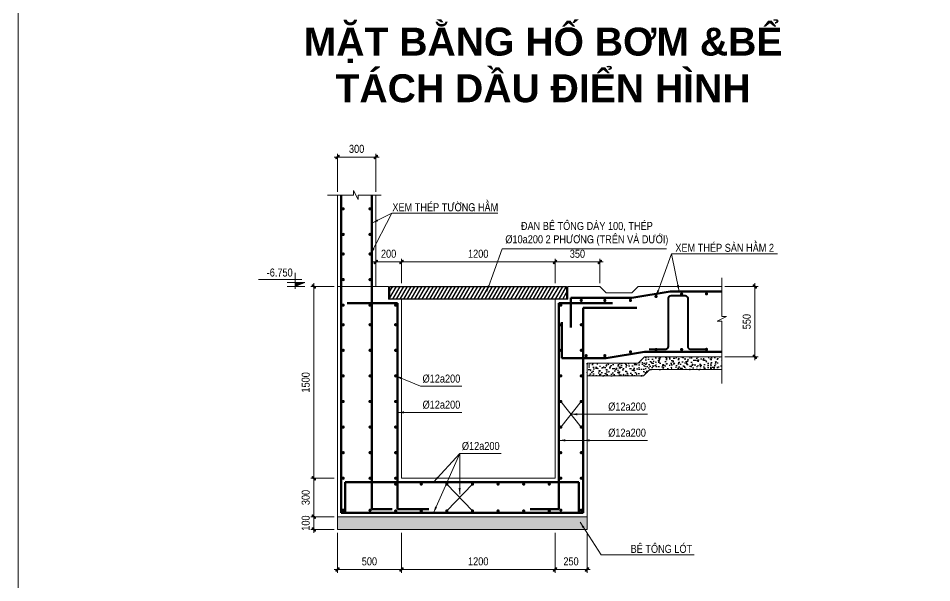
# Model space of a CAD drawing. Header units: millimetres. Extents: x 2356525 to 2927188, y -665534 to -417818.
# Drawn here: x 2618121 to 2675209, y -484846 to -449542 of the extents above; entities that cross this region are included whole.
import ezdxf
from ezdxf.enums import TextEntityAlignment as Align

# ---------------------------------------------------------------- set-up
doc = ezdxf.new("R2010")
doc.units = ezdxf.units.MM
doc.header["$LTSCALE"] = 200
doc.header["$MEASUREMENT"] = 0
doc.linetypes.add('HIDDEN', pattern=[0.375, 0.25, -0.125])
doc.layers.get('0').update_dxf_attribs({"lineweight": 9})
doc.layers.get('Defpoints').update_dxf_attribs({"color": 10, "lineweight": 0})
doc.layers.add('8', color=8, linetype='Continuous')
for name, color, linetype, lineweight in [('CDAI', 21, 'Continuous', 40), ('CHUTO', 51, 'Continuous', 15), ('CTHEP', 50, 'Continuous', 50), ('DBAO', 90, 'Continuous', 13), ('DGIONG', 130, 'Continuous', 13), ('HATCH', 154, 'Continuous', 9), ('KTH', 154, 'Continuous', 9), ('Net khuat', 8, 'HIDDEN', 13), ('STICK', 1, 'Continuous', 9), ('TEXT', 7, 'Continuous', 15)]:
    doc.layers.add(name, color=color, linetype=linetype, lineweight=lineweight)
doc.styles.add('ArialB', font='arialbd.ttf')
doc.styles.add('Star-HelCon', font='')
doc.styles.add('TTP-HelCon', font='')
doc.styles.get('Star-HelCon').set_extended_font_data('VNI-Helve-Condense')
doc.styles.get('TTP-HelCon').set_extended_font_data('VNI-Helve-Condense')
doc.dimstyles.new('TTP-100', dxfattribs={"dimscale": 100, "dimtxt": 2.5, "dimasz": 1, "dimexe": 1, "dimexo": 0, "dimgap": 0.09, "dimtad": 0, "dimdec": 4, "dimrnd": 1, "dimdsep": 46, "dimtxsty": 'TTP-HelCon', "dimblk": 'Stick', "dimcen": 0.09, "dimdle": 1.5, "dimclrd": 256, "dimclre": 256, "dimclrt": 7, "dimadec": 0, "dimazin": 0, "dimtfac": 1, "dimtdec": 4, "dimtix": 1, "dimtmove": 0, "dimatfit": 3, "dimfxl": 1, "dimtvp": 1, "dimtolj": 1, "dimtzin": 0, "dimlwd": -1, "dimlwe": -1, "dimarcsym": 1})
doc.dimstyles.new('TTP-25', dxfattribs={"dimscale": 25, "dimtxt": 2.5, "dimasz": 1, "dimexe": 1, "dimexo": 1, "dimgap": 0.09, "dimtad": 0, "dimdec": 4, "dimrnd": 1, "dimzin": 9, "dimdsep": 46, "dimtxsty": 'TTP-HelCon', "dimblk": 'Stick', "dimcen": 0.09, "dimdle": 1.5, "dimclrd": 256, "dimclre": 256, "dimclrt": 7, "dimadec": 0, "dimazin": 0, "dimtfac": 1, "dimtdec": 4, "dimtmove": 0, "dimatfit": 3, "dimldrblk": 'ARCHTICK', "dimfxl": 1, "dimtvp": 1, "dimtolj": 1, "dimtzin": 0, "dimarcsym": 0})

# ---------------------------------------------------------------- blocks, each defined once
blk = doc.blocks.new('Stick')
at = {"layer": 'STICK'}
h = blk.add_hatch(color=256, dxfattribs=at)
edge = h.paths.add_edge_path()
edge.add_line((0.3, 0.5), (-0.5, -0.3))
edge.add_arc((-0.4, -0.4), 0.141, 135, 315)
edge.add_line((-0.3, -0.5), (0.5, 0.3))
edge.add_arc((0.4, 0.4), 0.141, 315, 495)
blk.add_line((1, 0), (-1, 0), dxfattribs=at)
blk.add_lwpolyline([(0.3, 0.5), (-0.5, -0.3, 1), (-0.3, -0.5), (0.5, 0.3, 1), (0.3, 0.5, 1)], format="xyb", dxfattribs=at)
blk = doc.blocks.new('*D106')
at = {"layer": 'Defpoints', "color": 0, "ltscale": 500, "transparency": 16777216}
for p in [(45, 2117.3), (-255, 1820.5), (45, 1820.5)]:
    blk.add_point(p, dxfattribs=at)
at = {"layer": 'KTH', "lineweight": -2, "ltscale": 500, "transparency": 16777216}
for p, q in [((-255, 1845.5), (-255, 2142.3)), ((45, 1845.5), (45, 2142.3)), ((-230, 2117.3), (20, 2117.3))]:
    blk.add_line(p, q, dxfattribs=at)
at = {"layer": 'KTH', "lineweight": -2, "ltscale": 500, "transparency": 16777216, "xscale": 25, "yscale": 25, "zscale": 25, "rotation": 180}
blk.add_blockref('Stick', (-255, 2117.3), dxfattribs=at)
at = {"layer": 'KTH', "lineweight": -2, "ltscale": 500, "transparency": 16777216, "xscale": 25, "yscale": 25, "zscale": 25}
blk.add_blockref('Stick', (45, 2117.3), dxfattribs=at)
at = {"layer": 'KTH', "color": 7, "ltscale": 500, "transparency": 16777216, "insert": (-105, 2181.1), "char_height": 62.5, "attachment_point": 5, "style": 'TTP-HelCon'}
blk.add_mtext('\\A1;300', dxfattribs=at)
blk = doc.blocks.new('_ArchTick')
at = {"color": 0, "linetype": 'ByBlock', "const_width": 0.15}
blk.add_lwpolyline([(-0.5, -0.5), (0.5, 0.5)], dxfattribs=at)
blk = doc.blocks.new('*D107')
at = {"layer": 'Defpoints', "color": 0, "ltscale": 500, "transparency": 16777216}
for p in [(2746.9, 1105.6), (3006.6, 1105.6), (2746.9, 555.6)]:
    blk.add_point(p, dxfattribs=at)
at = {"layer": 'KTH', "lineweight": -2, "ltscale": 500, "transparency": 16777216}
for p, q in [((2771.9, 1105.6), (3031.6, 1105.6)), ((3006.6, 580.6), (3006.6, 1080.6)), ((2771.9, 555.6), (3031.6, 555.6))]:
    blk.add_line(p, q, dxfattribs=at)
at = {"layer": 'KTH', "lineweight": -2, "ltscale": 500, "transparency": 16777216, "xscale": 25, "yscale": 25, "zscale": 25}
for p, rotation in [((3006.6, 1105.6), 90), ((3006.6, 555.6), 270)]:
    blk.add_blockref('Stick', p, dxfattribs=dict(at, rotation=rotation))
at = {"layer": 'KTH', "color": 7, "ltscale": 500, "transparency": 16777216, "insert": (2942.8, 830.6), "char_height": 62.5, "attachment_point": 5, "rotation": 90, "style": 'TTP-HelCon'}
blk.add_mtext('\\A1;550', dxfattribs=at)
blk = doc.blocks.new('*D108')
at = {"layer": 'Defpoints', "color": 0, "ltscale": 500, "transparency": 16777216}
for p in [(-438.8, -694.4), (-255, -694.4), (-255, -794.4)]:
    blk.add_point(p, dxfattribs=at)
at = {"layer": 'KTH', "lineweight": -2, "ltscale": 500, "transparency": 16777216}
for p, q in [((-280, -694.4), (-463.8, -694.4)), ((-438.8, -769.4), (-438.8, -719.4)), ((-280, -794.4), (-463.8, -794.4))]:
    blk.add_line(p, q, dxfattribs=at)
at = {"layer": 'KTH', "lineweight": -2, "ltscale": 500, "transparency": 16777216, "xscale": 25, "yscale": 25, "zscale": 25}
for p, rotation in [((-438.8, -694.4), 90), ((-438.8, -794.4), 270)]:
    blk.add_blockref('Stick', p, dxfattribs=dict(at, rotation=rotation))
at = {"layer": 'KTH', "color": 7, "ltscale": 500, "transparency": 16777216, "insert": (-502.7, -744.4), "char_height": 62.5, "attachment_point": 5, "rotation": 90, "style": 'TTP-HelCon'}
blk.add_mtext('\\A1;100', dxfattribs=at)
blk = doc.blocks.new('*D109')
at = {"layer": 'Defpoints', "color": 0, "ltscale": 500, "transparency": 16777216}
for p in [(-438.8, -394.4), (-255, -394.4), (-255, -694.4)]:
    blk.add_point(p, dxfattribs=at)
at = {"layer": 'KTH', "lineweight": -2, "ltscale": 500, "transparency": 16777216}
for p, q in [((-280, -394.4), (-463.8, -394.4)), ((-438.8, -669.4), (-438.8, -419.4)), ((-280, -694.4), (-463.8, -694.4))]:
    blk.add_line(p, q, dxfattribs=at)
at = {"layer": 'KTH', "lineweight": -2, "ltscale": 500, "transparency": 16777216, "xscale": 25, "yscale": 25, "zscale": 25}
for p, rotation in [((-438.8, -394.4), 90), ((-438.8, -694.4), 270)]:
    blk.add_blockref('Stick', p, dxfattribs=dict(at, rotation=rotation))
at = {"layer": 'KTH', "color": 7, "ltscale": 500, "transparency": 16777216, "insert": (-502.7, -544.4), "char_height": 62.5, "attachment_point": 5, "rotation": 90, "style": 'TTP-HelCon'}
blk.add_mtext('\\A1;300', dxfattribs=at)
blk = doc.blocks.new('*D110')
at = {"layer": 'Defpoints', "color": 0, "ltscale": 500, "transparency": 16777216}
for p in [(-438.8, 1105.6), (-255, 1105.6), (-255, -394.4)]:
    blk.add_point(p, dxfattribs=at)
at = {"layer": 'KTH', "lineweight": -2, "ltscale": 500, "transparency": 16777216}
for p, q in [((-280, 1105.6), (-463.8, 1105.6)), ((-438.8, -369.4), (-438.8, 1080.6)), ((-280, -394.4), (-463.8, -394.4))]:
    blk.add_line(p, q, dxfattribs=at)
at = {"layer": 'KTH', "lineweight": -2, "ltscale": 500, "transparency": 16777216, "xscale": 25, "yscale": 25, "zscale": 25}
for p, rotation in [((-438.8, 1105.6), 90), ((-438.8, -394.4), 270)]:
    blk.add_blockref('Stick', p, dxfattribs=dict(at, rotation=rotation))
at = {"layer": 'KTH', "color": 7, "ltscale": 500, "transparency": 16777216, "insert": (-502.7, 355.6), "char_height": 62.5, "attachment_point": 5, "rotation": 90, "style": 'TTP-HelCon'}
blk.add_mtext('\\A1;1500', dxfattribs=at)
blk = doc.blocks.new('*D111')
at = {"layer": 'Defpoints', "color": 0, "ltscale": 500, "transparency": 16777216}
for p in [(245, 1297.1), (45, 1105.6), (245, 1105.6)]:
    blk.add_point(p, dxfattribs=at)
at = {"layer": 'KTH', "lineweight": -2, "ltscale": 500, "transparency": 16777216}
for p, q in [((45, 1130.6), (45, 1322.1)), ((70, 1297.1), (220, 1297.1)), ((245, 1130.6), (245, 1322.1))]:
    blk.add_line(p, q, dxfattribs=at)
at = {"layer": 'KTH', "lineweight": -2, "ltscale": 500, "transparency": 16777216, "xscale": 25, "yscale": 25, "zscale": 25, "rotation": 180}
blk.add_blockref('Stick', (45, 1297.1), dxfattribs=at)
at = {"layer": 'KTH', "lineweight": -2, "ltscale": 500, "transparency": 16777216, "xscale": 25, "yscale": 25, "zscale": 25}
blk.add_blockref('Stick', (245, 1297.1), dxfattribs=at)
at = {"layer": 'KTH', "color": 7, "ltscale": 500, "transparency": 16777216, "insert": (145, 1360.9), "char_height": 62.5, "attachment_point": 5, "style": 'TTP-HelCon'}
blk.add_mtext('\\A1;200', dxfattribs=at)
blk = doc.blocks.new('*D112')
at = {"layer": 'Defpoints', "color": 0, "ltscale": 500, "transparency": 16777216}
for p in [(1445, 1297.1), (245, 1105.6), (1445, 1105.6)]:
    blk.add_point(p, dxfattribs=at)
at = {"layer": 'KTH', "lineweight": -2, "ltscale": 500, "transparency": 16777216}
for p, q in [((245, 1130.6), (245, 1322.1)), ((270, 1297.1), (1420, 1297.1)), ((1445, 1130.6), (1445, 1322.1))]:
    blk.add_line(p, q, dxfattribs=at)
at = {"layer": 'KTH', "lineweight": -2, "ltscale": 500, "transparency": 16777216, "xscale": 25, "yscale": 25, "zscale": 25, "rotation": 180}
blk.add_blockref('Stick', (245, 1297.1), dxfattribs=at)
at = {"layer": 'KTH', "lineweight": -2, "ltscale": 500, "transparency": 16777216, "xscale": 25, "yscale": 25, "zscale": 25}
blk.add_blockref('Stick', (1445, 1297.1), dxfattribs=at)
at = {"layer": 'KTH', "color": 7, "ltscale": 500, "transparency": 16777216, "insert": (845, 1360.9), "char_height": 62.5, "attachment_point": 5, "style": 'TTP-HelCon'}
blk.add_mtext('\\A1;1200', dxfattribs=at)
blk = doc.blocks.new('*D113')
at = {"layer": 'Defpoints', "color": 0, "ltscale": 500, "transparency": 16777216}
for p in [(1795, 1297.1), (1445, 1105.6), (1795, 1105.6)]:
    blk.add_point(p, dxfattribs=at)
at = {"layer": 'KTH', "lineweight": -2, "ltscale": 500, "transparency": 16777216}
for p, q in [((1445, 1130.6), (1445, 1322.1)), ((1470, 1297.1), (1770, 1297.1)), ((1795, 1130.6), (1795, 1322.1))]:
    blk.add_line(p, q, dxfattribs=at)
at = {"layer": 'KTH', "lineweight": -2, "ltscale": 500, "transparency": 16777216, "xscale": 25, "yscale": 25, "zscale": 25, "rotation": 180}
blk.add_blockref('Stick', (1445, 1297.1), dxfattribs=at)
at = {"layer": 'KTH', "lineweight": -2, "ltscale": 500, "transparency": 16777216, "xscale": 25, "yscale": 25, "zscale": 25}
blk.add_blockref('Stick', (1795, 1297.1), dxfattribs=at)
at = {"layer": 'KTH', "color": 7, "ltscale": 500, "transparency": 16777216, "insert": (1620, 1360.9), "char_height": 62.5, "attachment_point": 5, "style": 'TTP-HelCon'}
blk.add_mtext('\\A1;350', dxfattribs=at)
blk = doc.blocks.new('*D114')
at = {"layer": 'Defpoints', "color": 0, "ltscale": 500, "transparency": 16777216}
for p in [(-255, -794.4), (245, -794.4), (245, -1107.8)]:
    blk.add_point(p, dxfattribs=at)
at = {"layer": 'KTH', "lineweight": -2, "ltscale": 500, "transparency": 16777216}
for p, q in [((-255, -819.4), (-255, -1132.8)), ((245, -819.4), (245, -1132.8)), ((-230, -1107.8), (220, -1107.8))]:
    blk.add_line(p, q, dxfattribs=at)
at = {"layer": 'KTH', "lineweight": -2, "ltscale": 500, "transparency": 16777216, "xscale": 25, "yscale": 25, "zscale": 25, "rotation": 180}
blk.add_blockref('Stick', (-255, -1107.8), dxfattribs=at)
at = {"layer": 'KTH', "lineweight": -2, "ltscale": 500, "transparency": 16777216, "xscale": 25, "yscale": 25, "zscale": 25}
blk.add_blockref('Stick', (245, -1107.8), dxfattribs=at)
at = {"layer": 'KTH', "color": 7, "ltscale": 500, "transparency": 16777216, "insert": (-5, -1043.9), "char_height": 62.5, "attachment_point": 5, "style": 'TTP-HelCon'}
blk.add_mtext('\\A1;500', dxfattribs=at)
blk = doc.blocks.new('*D115')
at = {"layer": 'Defpoints', "color": 0, "ltscale": 500, "transparency": 16777216}
for p in [(245, -794.4), (1445, -794.4), (1445, -1107.8)]:
    blk.add_point(p, dxfattribs=at)
at = {"layer": 'KTH', "lineweight": -2, "ltscale": 500, "transparency": 16777216}
for p, q in [((245, -819.4), (245, -1132.8)), ((1445, -819.4), (1445, -1132.8)), ((270, -1107.8), (1420, -1107.8))]:
    blk.add_line(p, q, dxfattribs=at)
at = {"layer": 'KTH', "lineweight": -2, "ltscale": 500, "transparency": 16777216, "xscale": 25, "yscale": 25, "zscale": 25, "rotation": 180}
blk.add_blockref('Stick', (245, -1107.8), dxfattribs=at)
at = {"layer": 'KTH', "lineweight": -2, "ltscale": 500, "transparency": 16777216, "xscale": 25, "yscale": 25, "zscale": 25}
blk.add_blockref('Stick', (1445, -1107.8), dxfattribs=at)
at = {"layer": 'KTH', "color": 7, "ltscale": 500, "transparency": 16777216, "insert": (845, -1043.9), "char_height": 62.5, "attachment_point": 5, "style": 'TTP-HelCon'}
blk.add_mtext('\\A1;1200', dxfattribs=at)
blk = doc.blocks.new('*D116')
at = {"layer": 'Defpoints', "color": 0, "ltscale": 500, "transparency": 16777216}
for p in [(1445, -794.4), (1695, -794.4), (1695, -1107.8)]:
    blk.add_point(p, dxfattribs=at)
at = {"layer": 'KTH', "lineweight": -2, "ltscale": 500, "transparency": 16777216}
for p, q in [((1445, -819.4), (1445, -1132.8)), ((1695, -819.4), (1695, -1132.8)), ((1470, -1107.8), (1670, -1107.8))]:
    blk.add_line(p, q, dxfattribs=at)
at = {"layer": 'KTH', "lineweight": -2, "ltscale": 500, "transparency": 16777216, "xscale": 25, "yscale": 25, "zscale": 25, "rotation": 180}
blk.add_blockref('Stick', (1445, -1107.8), dxfattribs=at)
at = {"layer": 'KTH', "lineweight": -2, "ltscale": 500, "transparency": 16777216, "xscale": 25, "yscale": 25, "zscale": 25}
blk.add_blockref('Stick', (1695, -1107.8), dxfattribs=at)
at = {"layer": 'KTH', "color": 7, "ltscale": 500, "transparency": 16777216, "insert": (1570, -1043.9), "char_height": 62.5, "attachment_point": 5, "style": 'TTP-HelCon'}
blk.add_mtext('\\A1;250', dxfattribs=at)
blk = doc.blocks.new('CODE')
at = {"layer": 'DBAO'}
for p, q in [((-62.5, -20), (-62.5, 105)), ((-62.5, 0), (-137.5, 30)), ((-137.5, 30), (0, 30)), ((-137.5, 0), (0, 0)), ((-112.5, 55), (223.6, 55))]:
    blk.add_line(p, q, dxfattribs=at)
at = {"layer": 'HATCH', "color": 1}
blk.add_solid([(-62.5, 0), (-137.5, 30), (-62.5, 30)], dxfattribs=at)
blk = doc.blocks.new('SDFFDFGG')
at = {"layer": '8'}
h = blk.add_hatch(dxfattribs=at)
h.set_pattern_fill('ANSI31', color=256, scale=200, angle=15)
h.set_pattern_definition([(60, (-2647151.501, 458153.317), (-21.6506351, 12.5), [])])
h.paths.add_polyline_path([(155.03319, 1105.61016), (1535.03319, 1105.61016), (1535.03319, 1005.98101), (155.03319, 1005.98101)])
h = blk.add_hatch(dxfattribs=at)
h.set_pattern_fill('AR-CONC', color=256, scale=10)
h.set_pattern_definition([(50, (-2659787.21, 541575.524), (71.7260183, -6.2752135), [7.5, -82.5]), (355, (-2659787.21, 541575.524), (-13.8751334, 75.2192134), [6, -66]), (100.4514445, (-2659781.23, 541575), (57.8508847, 68.9439991), [6.3740192, -70.1142112]), (46.1842, (-2659787.21, 541595.52), (106.724133, -16.551928), [11.25, -123.75]), (96.6356355, (-2659778.31, 541594.14), (93.4661946, 97.41186), [9.561034, -105.171376]), (351.184164, (-2659787.21, 541595.52), (93.4661945, 97.41186), [9, -99]), (21, (-2659777.21, 541590.524), (59.6907052, -40.2618891), [7.5, -82.5]), (326, (-2659777.21, 541590.524), (24.3315332, 72.5150045), [6, -66]), (71.4514447, (-2659772.234, 541587.17), (84.0222377, 32.2531153), [6.374019, -70.1142112]), (37.5, (-2659787.209, 541575.524), (1.21598553, 33.28938538), [0, -65.2, 0, -67, 0, -66.25]), (7.5, (-2659787.21, 541575.524), (26.30695374, 39.4411712), [0, -38.2, 0, -63.7, 0, -25.25]), (327.5, (-2659809.509, 541575.524), (53.38224362, -2.25548717), [0, -25, 0, -78, 0, -103.5]), (317.5, (-2659819.51, 541575.524), (58.3186169, 10.0104982), [0, -32.5, 0, -51.8, 0, -73.5])])
h.paths.add_polyline_path([(2746.94044, 555.61016), (2145.06097, 555.61016), (2095.06097, 505.61016), (1695.03319, 505.61016), (1695.03319, 405.61016), (2136.48233, 405.61016), (2186.48233, 455.61016), (2746.94044, 455.61016)])
h = blk.add_hatch(dxfattribs=at)
h.set_pattern_fill('AR-CONC', color=256, scale=10)
h.set_pattern_definition([(50, (-2605769.56, 473969.825), (71.7260183, -6.2752135), [7.5, -82.5]), (355, (-2605769.56, 473969.825), (-13.8751334, 75.2192134), [6, -66]), (100.4514445, (-2605763.586, 473969.3), (57.8508847, 68.9439991), [6.3740192, -70.1142112]), (46.1842, (-2605769.56, 473989.825), (106.724133, -16.551928), [11.25, -123.75]), (96.6356355, (-2605760.67, 473988.45), (93.4661946, 97.41186), [9.561034, -105.171376]), (351.184164, (-2605769.56, 473989.82), (93.4661945, 97.41186), [9, -99]), (21, (-2605759.56, 473984.825), (59.6907052, -40.2618891), [7.5, -82.5]), (326, (-2605759.56, 473984.825), (24.3315332, 72.5150045), [6, -66]), (71.4514447, (-2605754.59, 473981.47), (84.0222377, 32.2531153), [6.374019, -70.1142112]), (37.5, (-2605769.563, 473969.825), (1.21598553, 33.28938538), [0, -65.2, 0, -67, 0, -66.25]), (7.5, (-2605769.563, 473969.825), (26.30695374, 39.4411712), [0, -38.2, 0, -63.7, 0, -25.25]), (327.5, (-2605791.863, 473969.825), (53.38224362, -2.25548717), [0, -25, 0, -78, 0, -103.5]), (317.5, (-2605801.863, 473969.825), (58.3186169, 10.0104982), [0, -32.5, 0, -51.8, 0, -73.5])])
h.paths.add_polyline_path([(1695.03319, -694.38984), (-254.96029, -694.38984), (-254.96029, -794.38984), (1695.03319, -794.38984)])
blk.add_lwpolyline([(155.03319, 1105.61016), (1535.03319, 1105.61016), (1535.03319, 1005.98101), (155.03319, 1005.98101)], close=True, dxfattribs=at)
at = {"layer": 'CDAI'}
blk.add_lwpolyline([(2181.57581, 616.20057), (2311.40648, 616.20057, 0.4142135624), (2331.40648, 636.20057), (2331.40648, 1013.78092, -0.4142135624), (2351.40648, 1033.78092), (2461.40648, 1033.78092, -0.4142135624), (2481.40648, 1013.78092), (2481.40648, 636.20057, 0.4142135624), (2501.40648, 616.20057), (2631.22836, 616.20057)], format="xyb", dxfattribs=at)
at = {"layer": 'CTHEP'}
for p, q in [((-224.96037, -664.38984), (-224.96681, 1820.48312)), ((15.03971, -634.38984), (15.03319, 1820.48276)), ((1567.53923, 1015.61016), (1567.5401, 785.59634)), ((1567.53923, 1015.61016), (2045.03319, 1015.61016)), ((2045.03319, 1015.61016), (2345.02631, 1065.60901)), ((2345.02631, 1065.60901), (2746.94044, 1065.60716)), ((-177.64898, 975.98101), (215.03319, 975.98101)), ((215.03319, 975.98101), (215.03319, -634.38984)), ((1475.03319, -634.38984), (1475.03319, 975.98101)), ((1894.69418, 975.98101), (1475.03319, 975.98101)), ((1665.03319, -664.38984), (1665.03319, 938.33979)), ((2084.69418, 938.33979), (1665.03319, 938.33979)), ((1498.52477, 825.59619), (1498.52583, 545.58237)), ((1845.03319, 545.58237), (2145.03319, 595.58237)), ((2145.03319, 595.58237), (2746.94044, 595.58237)), ((1498.52583, 545.58237), (1845.03319, 545.58237)), ((-194.96087, -424.38984), (-194.96156, -653.1997)), ((-194.96087, -424.38984), (1630.04943, -424.38984)), ((1630.04943, -424.38984), (1630.05012, -653.1997)), ((15.03971, -634.38984), (173.69287, -634.38984)), ((215.03319, -634.38984), (459.8617, -634.38984)), ((1475.03319, -634.38984), (1251.45641, -634.38984)), ((-224.96037, -664.38984), (1665.03319, -664.38984))]:
    blk.add_line(p, q, dxfattribs=at)
at = {"layer": 'CTHEP', "const_width": 12.5}
for points in [[(-203.30515, 1712.35052, -1), (-215.80515, 1712.35052, -1)], [(-6.62847, 1712.35052, 1), (5.87153, 1712.35052, 1)], [(-203.30515, 1512.35052, 1), (-215.80515, 1512.35052, 1)], [(-6.62847, 1512.35052, -1), (5.87153, 1512.35052, -1)], [(-203.49438, 1359.30026, -1), (-215.99438, 1359.30026, -1)], [(-6.43923, 1359.30026, 1), (6.06077, 1359.30026, 1)], [(-203.49438, 1159.30026, -1), (-215.99438, 1159.30026, -1)], [(-6.43923, 1159.30026, 1), (6.06077, 1159.30026, 1)], [(1643.56663, 996.56456, -1), (1656.06663, 996.56456, -1)], [(1827.86707, 996.56456, -1), (1840.36707, 996.56456, -1)], [(2027.86707, 996.56456, -1), (2040.36707, 996.56456, -1)], [(2227.86707, 1027.38304, -1), (2240.36707, 1027.38304, -1)], [(2427.86707, 1046.56456, -1), (2440.36707, 1046.56456, -1)], [(2621.77009, 1047.93913, -1), (2634.27009, 1047.93913, -1)], [(-203.49438, 959.30026, 1), (-215.99438, 959.30026, 1)], [(-6.43923, 959.30026, -1), (6.06077, 959.30026, -1)], [(193.55781, 959.30026, -1), (206.05781, 959.30026, -1)], [(1496.49976, 959.30476, 1), (1483.99976, 959.30476, 1)], [(-203.68362, 806.25, -1), (-216.18362, 806.25, -1)], [(-6.25, 806.25, 1), (6.25, 806.25, 1)], [(193.74705, 806.25, 1), (206.24705, 806.25, 1)], [(1496.31052, 806.2545, -1), (1483.81052, 806.2545, -1)], [(1643.75586, 806.2545, 1), (1656.25586, 806.2545, 1)], [(-203.68362, 606.25, -1), (-216.18362, 606.25, -1)], [(-6.25, 606.25, 1), (6.25, 606.25, 1)], [(193.74705, 606.25, 1), (206.24705, 606.25, 1)], [(1496.31052, 606.2545, -1), (1483.81052, 606.2545, -1)], [(1643.75586, 606.2545, 1), (1656.25586, 606.2545, 1)], [(1681.60383, 564.57175, 1), (1694.10383, 564.57175, 1)], [(1827.86707, 564.57175, 1), (1840.36707, 564.57175, 1)], [(2027.86707, 594.64806, 1), (2040.36707, 594.64806, 1)], [(2227.86707, 612.45004, 1), (2240.36707, 612.45004, 1)], [(2427.86707, 612.45004, 1), (2440.36707, 612.45004, 1)], [(2621.77009, 613.8246, 1), (2634.27009, 613.8246, 1)], [(-203.68362, 406.25, -1), (-216.18362, 406.25, -1)], [(-6.25, 406.25, 1), (6.25, 406.25, 1)], [(193.74705, 406.25, 1), (206.24705, 406.25, 1)], [(1496.31052, 406.2545, -1), (1483.81052, 406.2545, -1)], [(1643.75586, 406.2545, 1), (1656.25586, 406.2545, 1)], [(-203.68362, 206.25, -1), (-216.18362, 206.25, -1)], [(-6.25, 206.25, 1), (6.25, 206.25, 1)], [(193.74705, 206.25, 1), (206.24705, 206.25, 1)], [(1496.31052, 206.2545, -1), (1483.81052, 206.2545, -1)], [(1643.75586, 206.2545, 1), (1656.25586, 206.2545, 1)], [(-203.68362, 6.25, -1), (-216.18362, 6.25, -1)], [(-6.25, 6.25, 1), (6.25, 6.25, 1)], [(193.74705, 6.25, 1), (206.24705, 6.25, 1)], [(1496.31052, 6.2545, -1), (1483.81052, 6.2545, -1)], [(1643.75586, 6.2545, 1), (1656.25586, 6.2545, 1)], [(-203.68362, -193.75, -1), (-216.18362, -193.75, -1)], [(-6.25, -193.75, 1), (6.25, -193.75, 1)], [(193.74705, -193.75, 1), (206.24705, -193.75, 1)], [(1496.31052, -193.7455, -1), (1483.81052, -193.7455, -1)], [(1643.75586, -193.7455, 1), (1656.25586, -193.7455, 1)], [(-203.68362, -393.75, -1), (-216.18362, -393.75, -1)], [(-6.25, -393.75, 1), (6.25, -393.75, 1)], [(193.74705, -393.75, 1), (206.24705, -393.75, 1)], [(200.10127, -445.66717, -1), (200.10127, -433.16717, -1)], [(400.10127, -445.66717, -1), (400.10127, -433.16717, -1)], [(600.10127, -445.66717, -1), (600.10127, -433.16717, -1)], [(800.10127, -445.66717, -1), (800.10127, -433.16717, -1)], [(1000.10127, -445.66717, -1), (1000.10127, -433.16717, -1)], [(1200.10127, -445.66717, -1), (1200.10127, -433.16717, -1)], [(1400.10127, -445.66717, -1), (1400.10127, -433.16717, -1)], [(1496.31052, -393.7455, -1), (1483.81052, -393.7455, -1)], [(1643.75586, -393.7455, 1), (1656.25586, -393.7455, 1)], [(-203.68362, -643.75, -1), (-216.18362, -643.75, -1)], [(-6.25, -643.75, 1), (6.25, -643.75, 1)], [(200.10127, -643.11251, 1), (200.10127, -655.61251, 1)], [(400.10127, -643.11251, 1), (400.10127, -655.61251, 1)], [(600.10127, -643.11251, 1), (600.10127, -655.61251, 1)], [(800.10127, -643.11251, 1), (800.10127, -655.61251, 1)], [(1000.10127, -643.11251, 1), (1000.10127, -655.61251, 1)], [(1200.10127, -643.11251, 1), (1200.10127, -655.61251, 1)], [(1400.10127, -643.11251, 1), (1400.10127, -655.61251, 1)], [(1496.31052, -643.7455, -1), (1483.81052, -643.7455, -1)], [(1643.75586, -643.7455, 1), (1656.25586, -643.7455, 1)]]:
    blk.add_lwpolyline(points, format="xyb", close=True, dxfattribs=at)
at = {"layer": 'DBAO'}
for p, q in [((-254.96029, -694.38984), (-254.96681, 1820.48304)), ((45.03971, 1105.61016), (45.03319, 1820.48304)), ((1795.03319, 1105.61016), (1845.03319, 1055.61016)), ((2045.03319, 1055.61016), (2095.03319, 1105.61016)), ((-254.96029, 860.66251), (-254.96029, -694.38984)), ((1695.03319, -694.38984), (1695.03319, 505.61016)), ((1695.03319, 505.61016), (2095.06097, 505.61016)), ((2095.06097, 505.61016), (2145.06097, 555.61016)), ((-254.96029, -694.38984), (1695.03319, -694.38984))]:
    blk.add_line(p, q, dxfattribs=at)
for points in [[(45.03971, 1105.61016), (145.03319, 1105.61016), (145.03319, 1005.98101), (245.03319, 1005.98101)], [(155.03319, 1105.61016), (245.03319, 1105.61016)], [(1445.03319, 1105.61016), (1535.03319, 1105.61016)], [(1445.03319, 1005.98101), (1545.03319, 1005.98101), (1545.03319, 1105.61016)], [(1545.03319, 1105.61016), (1795.03319, 1105.61016)], [(2095.03319, 1105.61016), (2746.94044, 1105.61016)], [(245.03319, 1005.98101), (245.03319, -394.38984), (1445.03319, -394.38984), (1445.03319, 1005.98101)], [(1845.03319, 1055.61016), (2045.03319, 1055.61016)], [(2145.06097, 555.61016), (2746.94044, 555.61016)]]:
    blk.add_lwpolyline(points, dxfattribs=at)
at = {"layer": 'DGIONG'}
for p, q in [((2136.48233, 405.61016), (2186.48233, 455.61016)), ((2186.48233, 455.61016), (2746.94044, 455.61016)), ((1695.03319, 405.61016), (2136.48233, 405.61016)), ((1490.06052, 206.2545), (1650.00586, 6.2545)), ((1650.00586, 206.2545), (1490.06052, 6.2545)), ((600.10127, -439.41717), (800.10127, -649.36251)), ((800.10127, -439.41717), (600.10127, -649.36251)), ((-254.96029, -794.38984), (-254.96029, -694.38984)), ((1695.03319, -794.38984), (1695.03319, -694.38984)), ((-254.96029, -794.38984), (1695.03319, -794.38984))]:
    blk.add_line(p, q, dxfattribs=at)
at = {"layer": 'KTH'}
for points in [[(-332.47751, 1820.48304), (-128.6768, 1820.48304), (-128.6768, 1856.9138), (-92.24604, 1784.05227), (-92.24604, 1820.48304), (85.97063, 1820.48304)], [(2746.94044, 1173.60829), (2746.94044, 871.60788), (2783.3712, 871.60788), (2710.50967, 835.17711), (2746.94044, 835.17711), (2746.94044, 347.90314)]]:
    blk.add_lwpolyline(points, dxfattribs=at)
at = {"layer": 'Net khuat', "ltscale": 250}
blk.add_line((45.04721, 1106.10875), (-254.95279, 1106.10875), dxfattribs=at)
at = {"layer": 'KTH', "linetype": 'Continuous', "xscale": -1}
blk.add_blockref('CODE', (-646.73665, 1106.10875), dxfattribs=at)
at = {"layer": 'TEXT', "style": 'Star-HelCon'}
for s, p in [('XEM THEÙP TÖÔØNG HAÀM', (587.61768, 1738.13232)), ('XEM THEÙP SAØN HAÀM 2', (2770.39688, 1421.23474)), ('Þ12a200', (557.57212, 385.39829)), ('Þ12a200', (557.57212, 181.50886)), ('Þ12a200', (2007.57212, 166.53611)), ('Þ12a200', (2007.57212, -37.35331)), ('Þ12a200', (864.65163, -141.32079)), ('BEÂ TOÂNG LOÙT', (2275.85334, -937.79846))]:
    blk.add_text(s, height=62.5, dxfattribs=at).set_placement(p, align=Align.MIDDLE)
at = {"layer": 'TEXT', "style": 'TTP-HelCon'}
blk.add_text('-6.750', height=62.5, dxfattribs=at).set_placement((-604.46998, 1183.10375), align=Align.RIGHT)
at = {"layer": 'TEXT', "insert": (1693.56733, 1609.78094), "char_height": 62.5, "width": 1315.1494474, "attachment_point": 2, "style": 'Star-HelCon'}
blk.add_mtext('ÑAN BEÂ TOÂNG DAØY 100, THEÙP Þ10a200 2 PHÖÔNG (TREÂN VAØ DÖÔÙI) ', dxfattribs=at)
at = {"layer": 'KTH', "ltscale": 500}
for base, p1, p2, picture, middle in [((45.03319, 2117.27541), (-254.96681, 1820.48304), (45.03319, 1820.48304), '*D106', (-104.96681, 2181.10874)), ((245.03319, 1297.1121), (45.03971, 1105.61016), (245.03319, 1105.61016), '*D111', (145.03645, 1360.94543)), ((1445.03319, 1297.1121), (245.03319, 1105.61016), (1445.03319, 1105.61016), '*D112', (845.03319, 1360.94543)), ((1795.03319, 1297.1121), (1445.03319, 1105.61016), (1795.03319, 1105.61016), '*D113', (1620.03319, 1360.94543)), ((245.03319, -1107.78005), (-254.96029, -794.38984), (245.03319, -794.38984), '*D114', (-4.96355, -1043.94672)), ((1445.03319, -1107.78005), (245.03319, -794.38984), (1445.03319, -794.38984), '*D115', (845.03319, -1043.94672)), ((1695.03319, -1107.78005), (1445.03319, -794.38984), (1695.03319, -794.38984), '*D116', (1570.03319, -1043.94672))]:
    dim = blk.add_linear_dim(base=base, p1=p1, p2=p2, dimstyle='TTP-25', dxfattribs=at)
    dim.commit()
    dim.dimension.update_dxf_attribs({"geometry": picture, "text_midpoint": middle})
for base, p1, p2, picture, middle in [((-438.82922, 1105.61016), (-254.96492, -394.38984), (-254.96492, 1105.61016), '*D110', (-502.66255, 355.61016)), ((3006.60168, 1105.61016), (2746.94044, 555.58473), (2746.94044, 1105.61016), '*D107', (2942.76834, 830.59744)), ((-438.82922, -394.38984), (-254.96492, -694.38984), (-254.96492, -394.38984), '*D109', (-502.66255, -544.38984))]:
    dim = blk.add_linear_dim(base=base, p1=p1, p2=p2, angle=90, dimstyle='TTP-25', dxfattribs=at)
    dim.commit()
    dim.dimension.update_dxf_attribs({"geometry": picture, "text_midpoint": middle})
dim = blk.add_linear_dim(base=(-438.82922, -694.38984), p1=(-254.96492, -794.38984), p2=(-254.96492, -694.38984), angle=90, dimstyle='TTP-25', dxfattribs=at)
dim.commit()
dim.dimension.update_dxf_attribs({"geometry": '*D108', "text_midpoint": (-438.82922, -744.38984), "dimtype": 128})
at = {"layer": 'DGIONG'}
for points in [[(6.06077, 1359.30026), (171.34533, 1677.8507), (999.03813, 1677.8507)], [(15.03379, 1600.5373), (171.34533, 1677.8507), (999.03813, 1677.8507)], [(911.57889, 1065.12546), (1031.58635, 1398.69554), (2316.58257, 1398.69554)], [(2234.11707, 1027.38304), (2354.12453, 1360.95312), (3181.81734, 1360.95312)], [(2414.54995, 1065.60869), (2354.12453, 1360.95312), (3181.81734, 1360.95312)], [(199.99705, 406.25), (393.02177, 325.11667), (717.68838, 325.11667)], [(215.03319, 121.22725), (393.02177, 121.22725), (717.68838, 121.22725)], [(1570.03319, 106.2545), (1843.02177, 106.2545), (2167.68838, 106.2545)], [(1475.03319, -97.63493), (1843.02177, -97.63493), (2167.68838, -97.63493)], [(1665.03319, -97.63493), (1843.02177, -97.63493), (2167.68838, -97.63493)], [(495.78476, -424.38984), (700.10127, -201.60241), (1024.76789, -201.60241)], [(495.78476, -664.38984), (700.10127, -201.60241), (1024.76789, -201.60241)], [(700.10127, -519.38984), (700.10127, -201.60241), (1024.76789, -201.60241)], [(1640.71293, -736.99083), (1804.26493, -992.28719), (2532.51487, -992.28719)]]:
    blk.add_leader(points, dimstyle='TTP-100', override={"dimasz": 0.5, "dimgap": 0.09, "dimtad": 0}, dxfattribs=at)

msp = doc.modelspace()

# ---------------------------------------------------------------- linework, layer by layer
at = {"layer": 'Defpoints'}
msp.add_lwpolyline([(2618120.8, -425369.7), (2927188.3, -425369.7), (2927188.3, -643664.7), (2618120.8, -643664.7)], close=True, dxfattribs=at)

# ---------------------------------------------------------------- block references
at = {"layer": 'DBAO', "xscale": 8, "yscale": 8, "zscale": 8}
msp.add_blockref('SDFFDFGG', (2640106.2, -475160.4), dxfattribs=at)

# ---------------------------------------------------------------- texts
at = {"layer": 'CHUTO', "color": 7, "insert": (2650917.6, -450128.8), "char_height": 1750, "width": 34197.09, "attachment_point": 2, "style": 'ArialB'}
msp.add_mtext('MẶT BẰNG HỐ BƠM &BỂ TÁCH DẦU ĐIỂN HÌNH', dxfattribs=at)

doc.saveas('drawing.dxf')
